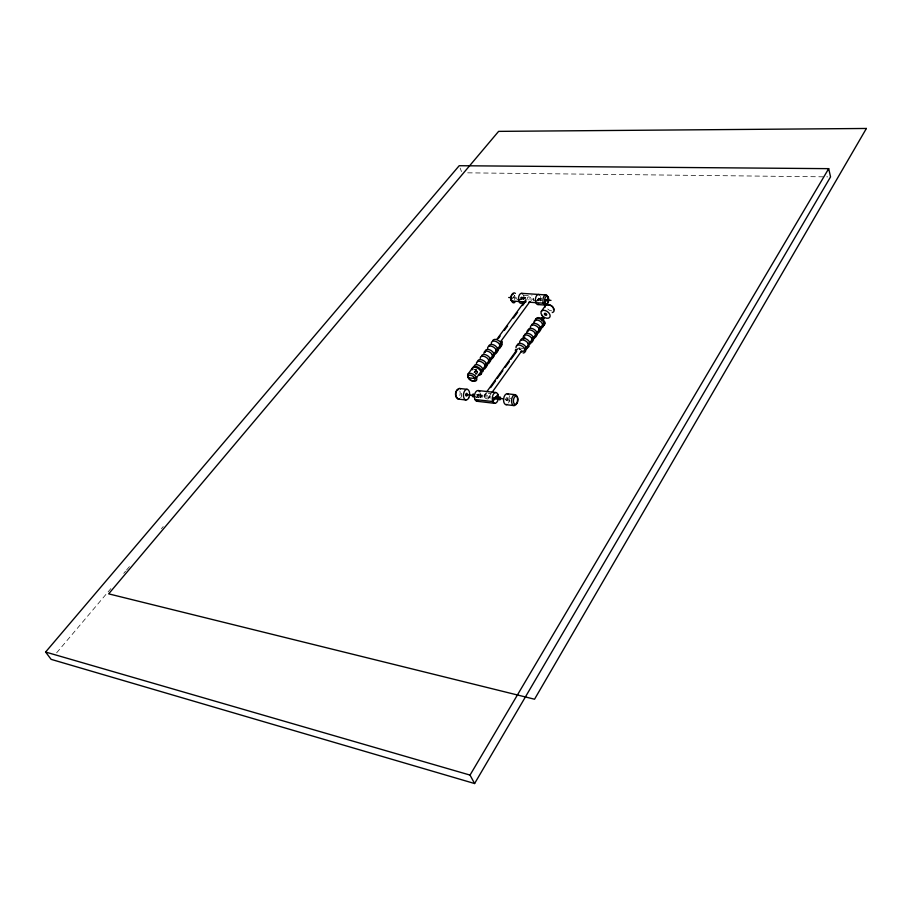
<?xml version="1.0" encoding="UTF-8"?>
<svg xmlns="http://www.w3.org/2000/svg" width="912" height="912" viewBox="0 0 912 912"><rect width="100%" height="100%" fill="white"/><g stroke="black" fill="none" stroke-linecap="round" stroke-linejoin="round"><path stroke-width="0.68" stroke-dasharray="4.56 3.42" d="M488.627 397.176L491.055 393.779M488.684 398.362L490.303 396.093M484.261 395.272L485.879 393.004M484.181 396.674L486.609 393.277M476.429 397.45L479.37 393.368M535.846 302.659L540.44 296.354A5.073 2.736 -86 0 1 540.656 301.12M476.03 373.658L477.717 371.366M475.186 375.459L477.706 372.016M473.932 372.712L476.463 369.269M474.719 372.29L476.395 369.998M518.928 301.496L523.545 295.237L531.992 295.796M511.837 299.193L514.619 295.454M56.635 652.821L107.183 592.96M108.106 591.865L110.865 588.605M123.736 573.363L125.571 571.186M126.494 570.091L130.165 565.736M161.413 528.732L163.259 526.555M467.674 172.835L827.697 176.871M521.322 297.107L525.517 297.38A1.265 0.684 -86 0 1 526.133 298.691M538.285 298.247L541.078 298.429M520.433 297.483L526.019 297.859M538.73 298.714L541.568 298.908M512.954 297.791L515.77 297.985M521.413 298.372L541.135 299.706M519.27 299.045L524.867 299.421M537.578 300.287L541.842 300.584M516.899 299.318L523.887 299.786M533.737 300.458L540.839 300.949M519.088 348.008L523.477 348.407M474.799 371.059L477.261 371.309M488.308 393.277L491.044 393.585M477.09 394.508L482.129 395.078M506.764 397.871L511.324 398.384M476.292 394.805L482.596 395.523L481.319 397.313L476.269 396.731M476.896 395.842L490.793 397.427M504.701 399.011L508.873 399.49M506.456 400.585L509.922 400.984M474.32 396.891L481.878 397.757M476.759 374L475.277 373.088M477.569 371.458L475.141 369.212M520.456 349.946L518.643 348.259M460.127 168.07L461.518 171.593M523.545 295.237A5.027 2.759 -86.1 0 1 523.773 299.968M514.539 295.249A3.762 2.075 -86.1 0 1 514.573 299.729M524.753 298.68A1.265 0.684 -86 0 1 525.506 297.38M533.531 300.344A1.265 0.684 -86 0 1 533.52 298.224M527.501 298.646A2.519 1.607 36.3 0 1 528.709 296.947A2.519 1.607 36.3 0 1 531.514 298.555A2.519 1.607 36.3 0 1 531.229 300.778M528.299 299.877A2.519 1.607 36.3 0 1 527.854 299.341M474.536 369.36A1.311 0.752 -23.1 0 1 474.263 369.588M477.352 373.954A5.278 3.112 36.2 0 1 474.297 371.902M477.626 371.777A5.267 3.112 36.2 0 1 474.878 369.371M516.431 298.703A1.254 0.695 -86.1 0 1 516.42 297.665M521.265 350.014A2.633 1.619 35.6 0 1 518.996 347.723M519.92 349.912A5.255 3.226 35.6 0 1 518.814 348.931M480.407 393.289A5.392 3.067 -83.5 0 1 480.282 397.723M490.189 398.259A1.357 0.764 -83.5 0 1 490.2 396.891M520.969 297.244A1.254 0.684 -86.1 0 1 521.892 297.836A1.254 0.684 -86.1 0 1 521.425 299.535A1.254 0.684 -86.1 0 1 520.558 298.726M538.08 298.258A1.265 0.684 -86 0 1 538.821 299.638A1.265 0.684 -86 0 1 537.818 300.664A1.265 0.684 -86 0 1 537.67 298.669M459.796 391.02A4.013 2.326 -83.5 0 1 459.431 396.241M461.711 395.591A5.347 3.089 -83.5 0 1 460.685 397.769M461.7 395.295A1.345 0.775 -83.5 0 1 461.711 393.232M509.147 395.614A5.472 3.021 -83.5 0 1 509.58 397.256M509.603 399.536A5.472 3.021 -83.5 0 1 508.474 403.013M506.183 398.213A1.368 0.752 -83.5 0 1 507.186 398.202A1.368 0.752 -83.5 0 1 507.175 399.98A1.368 0.752 -83.5 0 1 506.171 400.448M505.978 400.129A1.368 0.752 -83.5 0 1 505.875 399.011M551.749 310.844A3.842 2.462 35.5 0 1 547.234 308.267M482.505 397.233A1.357 0.764 -83.5 0 0 482.163 395.078A1.357 0.764 -83.5 0 0 481.205 396.937A1.357 0.764 -83.5 0 0 482.505 397.233M484.477 397.199A2.713 1.573 35.6 0 0 488.581 398.533A2.713 1.573 35.6 0 0 486.153 395.044A2.713 1.573 35.6 0 0 484.477 397.199"/><path stroke-width="1.37" d="M474.593 783.533L830.547 176.905L828.7 168.652L459.203 165.722L45.6 652.034L51.118 659.353L474.593 783.533L470.033 775.086L45.6 652.034M470.033 775.086L828.7 168.652M497.884 394.349L492.776 401.554L474.958 399.49M525.073 349.444L524.468 350.299A2.633 1.505 -21.8 0 1 521.06 351.793M526.281 347.757L528.686 344.383M529.883 342.695L532.277 339.344M533.474 337.668L535.846 334.339M537.031 332.675L539.391 329.369M540.577 327.716L542.925 324.421M544.669 321.959L544.088 322.78A1.3 0.73 -21 0 1 544.646 323.612A1.3 0.73 -21 0 1 543.028 324.421A1.3 0.73 -21 0 1 542.355 323.6M542.173 320.625L543.734 318.448A1.288 0.821 35.6 0 0 541.99 317.376A1.288 0.821 35.6 0 0 541.876 318.767M491.864 392.639L521.858 350.675M486.7 391.875L517.583 348.863M490.667 387.611L495.547 380.828M497.165 378.56L502.854 370.637M505.282 367.24L509.341 361.585M510.971 359.328L516.648 351.405A2.633 1.505 -21.9 0 1 515.69 349.501M541.34 311.334L545.399 305.702M473.773 394.52L472.484 396.298L475.004 396.583M481.593 370.831L476.543 377.75L474.821 378.503L468.335 377.819L467.89 376.838M482.847 369.109L485.355 365.689M486.598 363.979L489.094 360.571M490.325 358.872L492.799 355.486M494.042 353.799L496.493 350.425M497.724 348.749L500.164 345.409M501.383 343.744L501.988 342.912A2.599 1.459 -22.2 0 0 501.212 341.077M501.11 340.985L530.123 301.336M496.926 339.207L526.007 299.638M498.488 338.352L500.152 336.083M504.302 330.44L507.619 325.915M513.433 318.003L517.583 312.349M522.565 305.566L525.893 301.04M467.89 374.228L472.336 368.197M521.653 293.345L545.935 294.929M508.725 297.506L511.541 297.7M545.365 299.991L550.996 300.367M525.973 301.975L511.598 300.983L511.142 300.128M528.8 302.18L543.335 303.183L544.988 302.465L548.42 297.711L547.907 296.845M537.852 304.562L545.33 305.087M541.557 318.277L543.734 318.448A1.288 0.821 35.6 0 1 542.788 319.325M459.625 388.489L467.24 389.333M478.184 390.553L495.991 392.536M507.3 393.802L515.269 394.691M495.341 396.971L500.471 397.552L499.195 399.353L492.776 398.624M465.77 394.565L474.115 395.523M493.574 397.746L503.31 398.852M458.246 399.091L465.872 399.98M477.101 401.28L494.897 403.355M505.909 404.654L513.878 405.578M472.028 369.702A5.278 3.112 36.2 0 1 475.471 367.342A5.278 3.112 36.2 0 1 480.875 371.503A5.278 3.112 36.2 0 1 479.21 375.231M513.068 301.484A3.762 2.075 -86.1 0 1 510.8 297.768A3.762 2.075 -86.1 0 1 513.445 294.097M514.938 302.351A5.016 2.77 -86.1 0 1 511.142 297.825A5.016 2.77 -86.1 0 1 515.394 293.402M522.245 302.852A5.027 2.759 -86.1 0 1 518.483 298.144A5.027 2.759 -86.1 0 1 522.872 294.052M538.946 304.186A5.073 2.736 -86 0 1 535.424 299.296A5.073 2.736 -86 0 1 539.608 294.986M501.133 343.744A1.3 0.73 -22.2 0 1 501.885 344.622A1.3 0.73 -22.2 0 1 500.061 345.397A1.3 0.73 -22.2 0 1 499.89 344.269M492.685 340.678A5.187 3.158 36.3 0 1 499.411 341.156A5.187 3.158 36.3 0 1 500.346 347.119M481.969 369.257A1.322 0.752 -22.9 0 1 483.474 369.691A1.322 0.752 -22.9 0 1 481.821 370.842A1.322 0.752 -22.9 0 1 481.183 369.805M472.849 369.668A5.278 3.112 36.2 0 1 475.676 366.419A5.278 3.112 36.2 0 1 481.547 370.728A5.278 3.112 36.2 0 1 479.267 374.387M473.932 366.385A5.267 3.112 36.2 0 1 473.989 366.157M474.582 365.222A5.267 3.112 36.2 0 1 480.533 366.282A5.267 3.112 36.2 0 1 482.893 371.617M485.629 364.162A1.322 0.752 -22.8 0 1 487.225 364.435A1.322 0.752 -22.8 0 1 485.834 365.655A1.322 0.752 -22.8 0 1 484.785 364.903M476.543 364.264A5.255 3.124 36.2 0 1 479.359 361.266A5.255 3.124 36.2 0 1 485.07 365.108A5.255 3.124 36.2 0 1 483.862 369.189M477.671 361.756A5.255 3.124 36.2 0 1 483.839 360.81A5.255 3.124 36.2 0 1 485.822 367.24M489.995 358.872A1.311 0.752 -22.7 0 1 490.918 359.602A1.311 0.752 -22.7 0 1 489.345 360.571A1.311 0.752 -22.7 0 1 488.536 359.773M480.168 358.37A5.244 3.135 36.2 0 1 486.791 357.743A5.244 3.135 36.2 0 1 487.589 364.082M481.946 355.178A5.233 3.135 36.2 0 1 488.878 356.774A5.233 3.135 36.2 0 1 489.083 362.315M481.422 356.432A5.233 3.135 36.2 0 1 481.456 356.182M493.871 353.788A1.311 0.741 -22.5 0 1 494.578 354.608A1.311 0.741 -22.5 0 1 492.993 355.486A1.311 0.741 -22.5 0 1 492.252 354.688M483.896 353.309A5.233 3.135 36.3 0 1 490.667 352.773A5.233 3.135 36.3 0 1 491.032 359.043M485.252 352.431A5.221 3.135 36.3 0 1 490.987 350.447A5.221 3.135 36.3 0 1 493.016 357.173M497.029 348.84A1.3 0.741 -22.4 0 1 498.34 349.307A1.3 0.741 -22.4 0 1 496.88 350.413A1.3 0.741 -22.4 0 1 495.923 349.672M487.658 348.806A5.21 3.146 36.3 0 1 490.861 346.093A5.21 3.146 36.3 0 1 496.367 350.14A5.21 3.146 36.3 0 1 494.714 353.993M488.843 346.355A5.21 3.146 36.3 0 1 495.444 345.933A5.21 3.146 36.3 0 1 496.459 352.214M491.283 343.277A5.198 3.158 36.3 0 1 498.043 342.707A5.198 3.158 36.3 0 1 498.374 348.977M473.647 396.275A1.345 0.764 -83.5 0 1 472.496 396.321A1.345 0.764 -83.5 0 1 472.758 394.326A1.345 0.764 -83.5 0 1 473.852 394.748M478.469 400.767A5.392 3.067 -83.5 0 1 474.73 398.875A5.392 3.067 -83.5 0 1 475.79 391.886A5.392 3.067 -83.5 0 1 479.837 391.818M498.226 399.023A5.438 3.032 -83.5 0 1 493.244 402.397A5.438 3.032 -83.5 0 1 494.065 393.357A5.438 3.032 -83.5 0 1 498.408 397.096M535.709 320.18A5.176 3.26 35.6 0 1 541.694 318.619A5.176 3.26 35.6 0 1 543.951 325.174M525.757 347.791A1.322 0.752 -21.7 0 1 526.908 348.452A1.322 0.752 -21.7 0 1 525.244 349.456A1.322 0.752 -21.7 0 1 524.582 348.498M516.055 347.814A5.267 3.226 35.6 0 1 519.395 345.067A5.267 3.226 35.6 0 1 524.947 349.159A5.267 3.226 35.6 0 1 523.169 353.047M524.822 338.227A1.3 0.741 -21.6 0 1 523.522 338.591M523.648 338.876A5.233 3.238 35.6 0 1 525.814 334.932A5.233 3.238 35.6 0 1 531.958 338.671A5.233 3.238 35.6 0 1 530.362 342.958M533.144 340.575A5.221 3.249 35.6 0 1 532.084 341.179M524.845 337.212A5.221 3.249 35.6 0 1 524.719 336.927M524.446 335.548A5.221 3.249 35.6 0 1 528.983 333.61A5.221 3.249 35.6 0 1 533.737 338.785M535.116 320.99A5.176 3.26 35.6 0 1 541.42 319.633A5.176 3.26 35.6 0 1 542.936 326.211M533.976 322.894A5.176 3.26 35.6 0 1 537.225 320.089A5.176 3.26 35.6 0 1 542.708 323.942A5.176 3.26 35.6 0 1 541.261 328.012M539.687 327.864A1.3 0.73 -21.1 0 1 541.226 328.172A1.3 0.73 -21.1 0 1 539.847 329.335A1.3 0.73 -21.1 0 1 538.787 328.628M531.593 325.379A5.187 3.26 35.6 0 1 538.627 325.117A5.187 3.26 35.6 0 1 538.639 331.341M530.431 327.818A5.198 3.26 35.6 0 1 533.68 325.025A5.198 3.26 35.6 0 1 539.174 328.879A5.198 3.26 35.6 0 1 537.738 332.948M536.689 332.686A1.311 0.741 -21.3 0 1 537.613 333.461A1.311 0.741 -21.3 0 1 535.88 334.339A1.311 0.741 -21.3 0 1 535.412 333.325M528.116 331.387A5.21 3.249 35.6 0 1 533.543 329.05A5.21 3.249 35.6 0 1 536.518 335.741M526.84 332.492A5.21 3.249 35.6 0 1 530.431 330.03A5.21 3.249 35.6 0 1 535.766 334.145A5.21 3.249 35.6 0 1 533.93 337.953M533.041 337.691A1.311 0.741 -21.4 0 1 534.079 338.409A1.311 0.741 -21.4 0 1 532.391 339.344A1.311 0.741 -21.4 0 1 531.799 338.386M529.382 342.73A1.311 0.752 -21.5 0 1 530.499 343.425A1.311 0.752 -21.5 0 1 528.766 344.383A1.311 0.752 -21.5 0 1 528.265 343.345M528.755 346.115A5.244 3.238 35.6 0 1 527.683 346.332M520.957 339.823A5.244 3.238 35.6 0 1 525.711 338.751A5.244 3.238 35.6 0 1 530.123 343.539M519.646 342.49A5.244 3.238 35.6 0 1 523.237 340.051A5.244 3.238 35.6 0 1 528.607 344.177A5.244 3.238 35.6 0 1 526.783 347.985M525.962 350.653A5.255 3.226 35.6 0 1 525.392 351.063M517.218 345.591A5.255 3.226 35.6 0 1 521.755 343.664A5.255 3.226 35.6 0 1 526.555 348.874M457.414 397.655A4.013 2.326 -83.5 0 1 455.544 393.425A4.013 2.326 -83.5 0 1 458.291 389.686M459.454 398.886A5.347 3.089 -83.5 0 1 455.852 393.471A5.347 3.089 -83.5 0 1 460.56 388.922M507.095 404.426A5.472 3.021 -83.5 0 1 503.629 398.726A5.472 3.021 -83.5 0 1 508.406 394.417M547.793 305.03A3.842 2.462 35.5 0 1 551.885 306.067A3.842 2.462 35.5 0 1 553.516 309.67M545.011 307.241A5.13 3.283 35.5 0 1 551.6 306.044A5.13 3.283 35.5 0 1 552.262 312.577M866.4 128.467L534.546 699.219L108.665 593.849L498.613 131.374L866.4 128.467M468.472 377.864A5.301 3.101 36.2 0 0 476.474 380.429A5.301 3.101 36.2 0 0 471.698 373.555A5.301 3.101 36.2 0 0 468.472 377.864M468.768 378.583A3.979 2.326 36.2 0 0 474.776 380.509A3.979 2.326 36.2 0 0 471.185 375.356A3.979 2.326 36.2 0 0 468.768 378.583M547.781 302.738A5.084 2.725 -86 0 0 545.992 294.929A5.084 2.725 -86 0 0 543.085 302.351A5.084 2.725 -86 0 0 547.781 302.738M548.317 302.123A3.819 2.041 -86 0 0 546.972 296.275A3.819 2.041 -86 0 0 544.795 301.838A3.819 2.041 -86 0 0 548.317 302.123M500.369 399.285A1.368 0.752 -83.5 0 0 500.038 397.108A1.368 0.752 -83.5 0 0 499.092 398.977A1.368 0.752 -83.5 0 0 500.369 399.285M468.745 397.928A5.369 3.078 -83.5 0 0 467.366 389.356A5.369 3.078 -83.5 0 0 463.535 396.686A5.369 3.078 -83.5 0 0 468.745 397.928M467.092 395.512A1.345 0.775 -83.5 0 0 466.784 393.346A1.345 0.775 -83.5 0 0 465.793 395.135A1.345 0.775 -83.5 0 0 467.092 395.512M517.298 402.762A4.115 2.246 -83.5 0 0 516.329 396.196A4.115 2.246 -83.5 0 0 513.49 401.839A4.115 2.246 -83.5 0 0 517.298 402.762M516.694 403.457A5.495 2.998 -83.5 0 0 515.383 394.714A5.495 2.998 -83.5 0 0 511.609 402.226A5.495 2.998 -83.5 0 0 516.694 403.457M541.751 315.005A5.153 3.272 35.5 0 0 549.697 317.353A5.153 3.272 35.5 0 0 545.228 310.525A5.153 3.272 35.5 0 0 541.751 315.005M544.589 314.469A1.288 0.821 35.5 0 0 546.573 315.085A1.288 0.821 35.5 0 0 545.49 313.363A1.288 0.821 35.5 0 0 544.589 314.469"/></g></svg>
